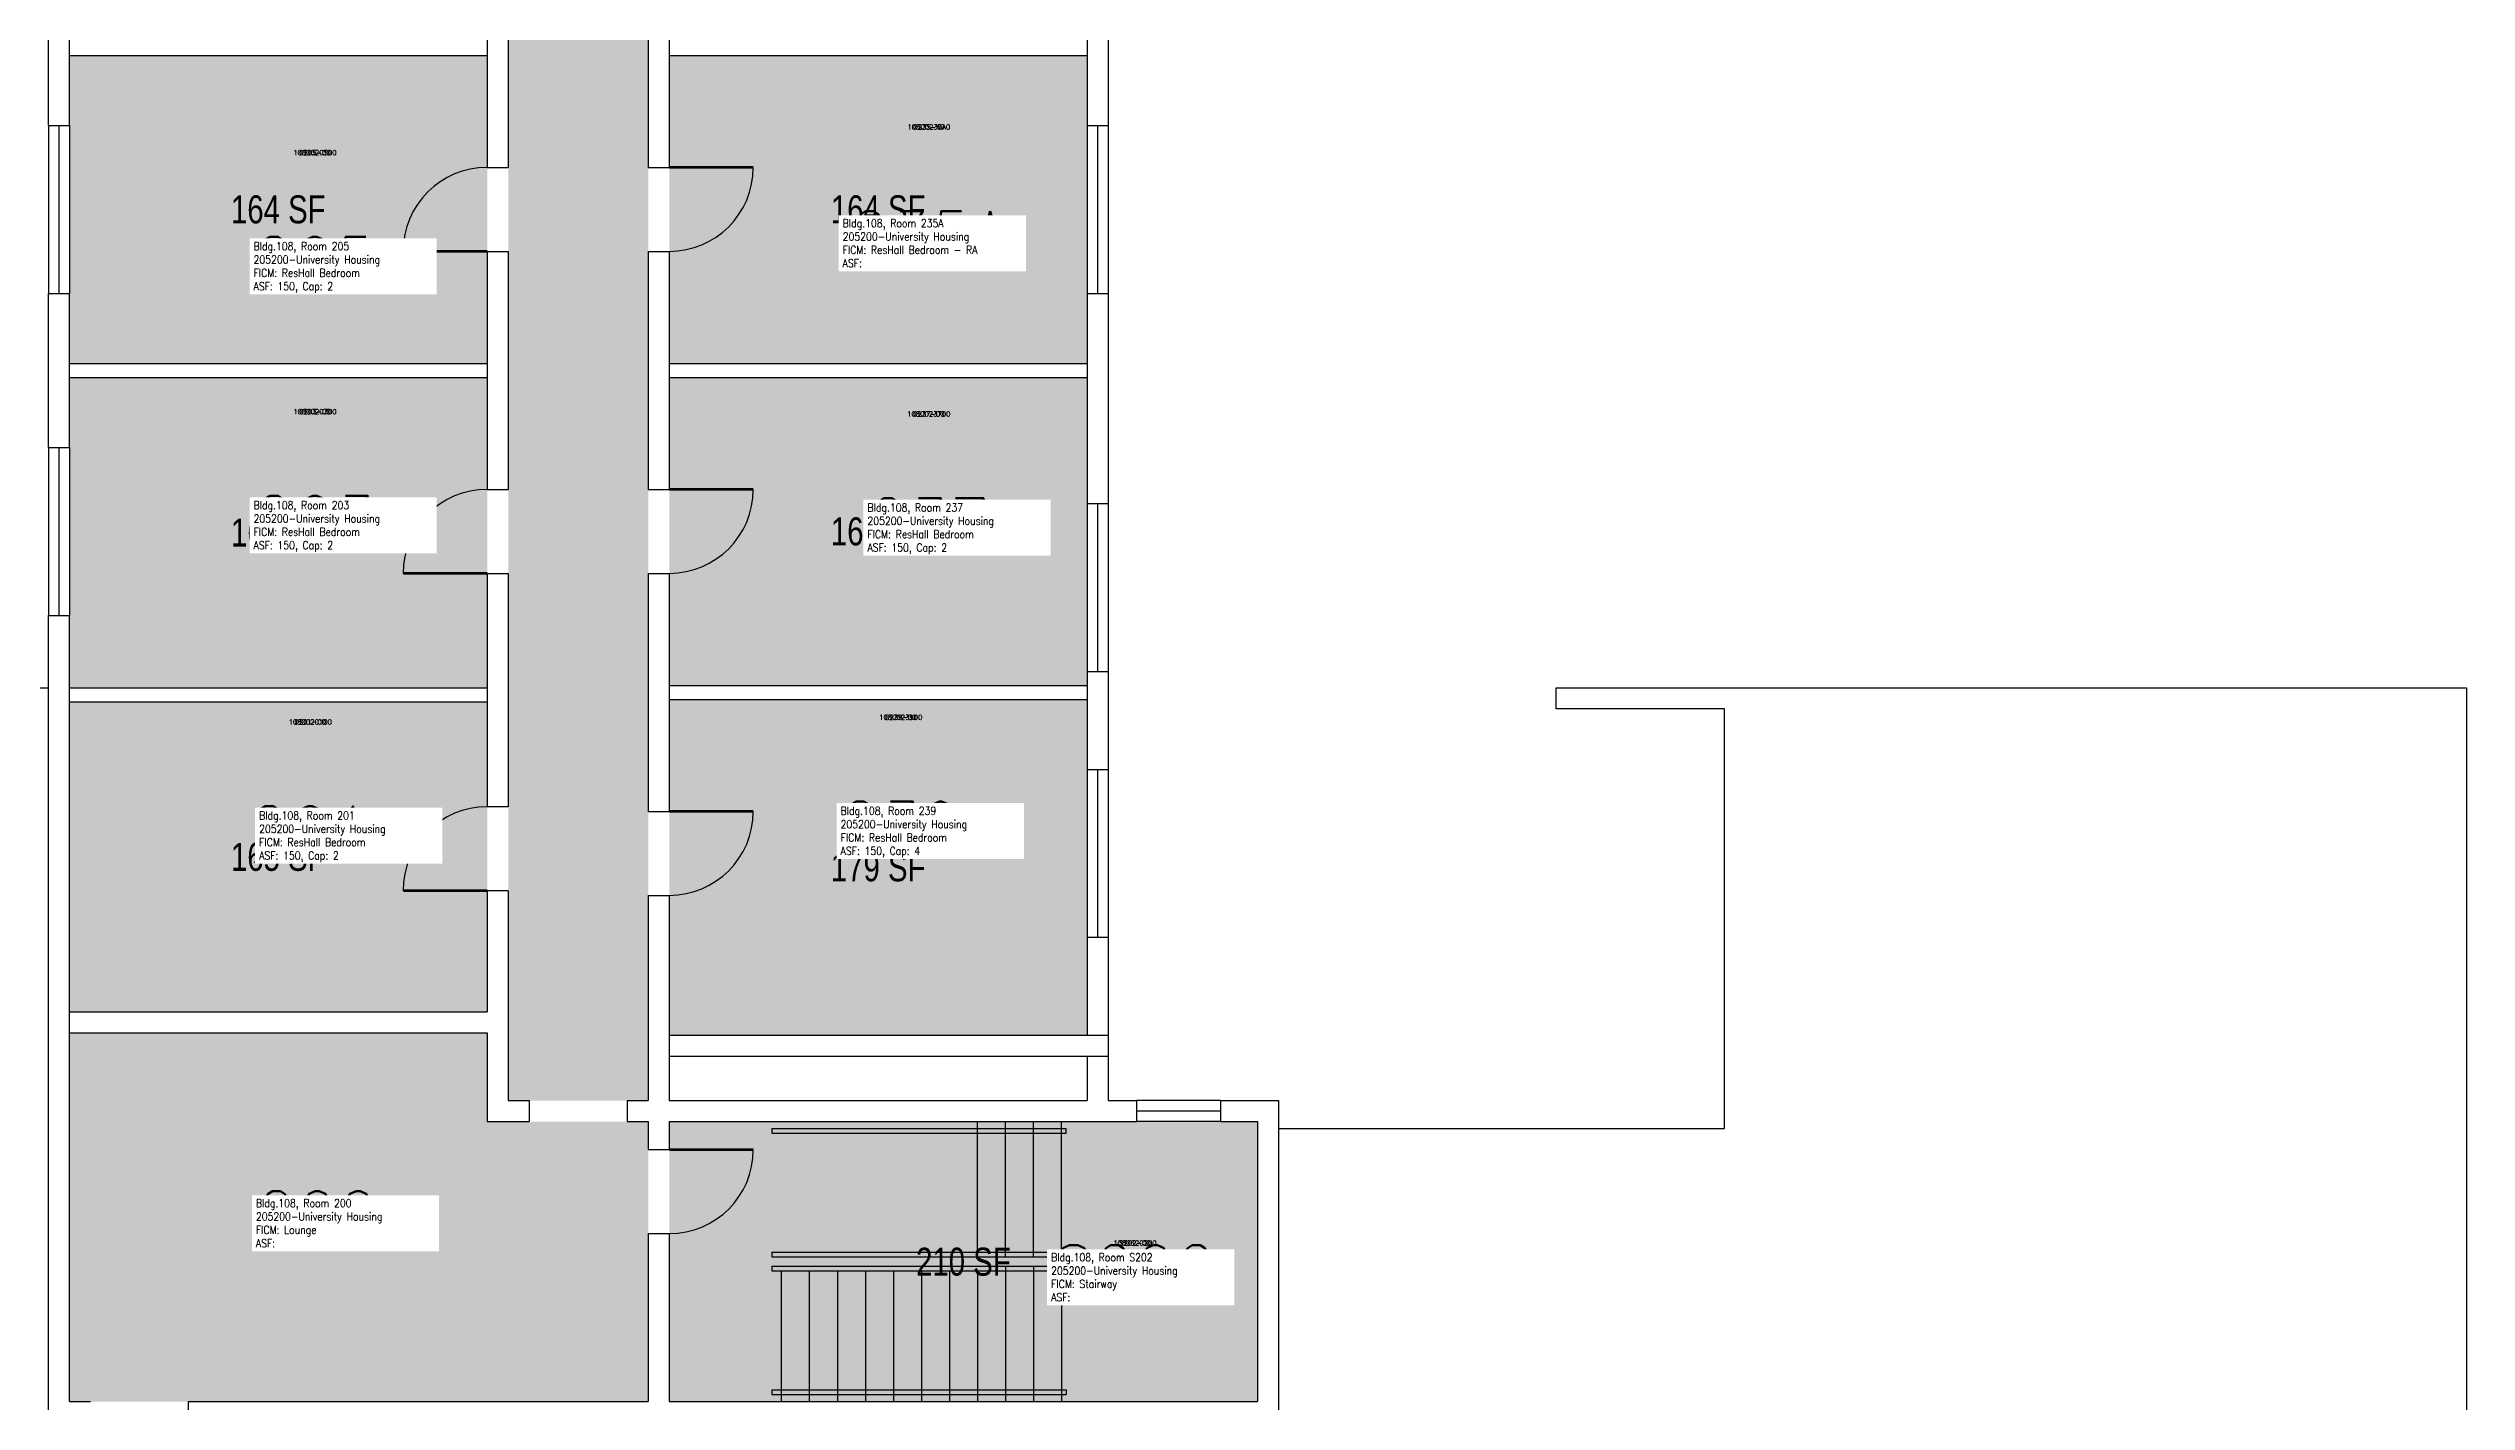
# Model space of a CAD drawing. Header units: inches. Extents: x -394 to 1224, y 0 to 3729.
# Drawn here: x 188 to 1224, y 1785 to 2365 of the extents above; entities that cross this region are included whole.
import ezdxf
from ezdxf.enums import TextEntityAlignment as Align

# ---------------------------------------------------------------- set-up
doc = ezdxf.new("R2010")
doc.units = ezdxf.units.IN
doc.header["$LTSCALE"] = 0.25
doc.header["$MEASUREMENT"] = 0
for name, color, linetype in [('A-DOOR', 2, 'CONTINUOUS'), ('A-FLOR', 3, 'CONTINUOUS'), ('A-GLAZ', 1, 'CONTINUOUS'), ('A-GLAZ-SILL', 2, 'CONTINUOUS'), ('A-IDEN-RNUM', 7, 'CONTINUOUS'), ('A-IDEN-SNUM', 4, 'CONTINUOUS'), ('A-IDEN-VNUM', 4, 'CONTINUOUS'), ('A-ROOF', 2, 'CONTINUOUS'), ('A-WALL', 5, 'CONTINUOUS'), ('AREA-TEXT', 3, 'CONTINUOUS'), ('Rooms-Category-Color', 7, 'CONTINUOUS'), ('Rooms-College-Color', 7, 'CONTINUOUS'), ('Rooms-Department-Color', 7, 'CONTINUOUS'), ('Rooms-Division-Color', 7, 'CONTINUOUS'), ('Rooms-Information', 7, 'CONTINUOUS')]:
    doc.layers.add(name, color=color, linetype=linetype)
doc.styles.add('AREA', font='arial.ttf', dxfattribs={"width": 0.75, "height": 24})
doc.styles.add('ROOMSNUMBER', font='SIMPLEX.shx', dxfattribs={"height": 0.18})
doc.styles.add('ROOMVNUMBER', font='simplex.shx', dxfattribs={"width": 0.85})

msp = doc.modelspace()

# ---------------------------------------------------------------- hatches: boundary and pattern name
at = {"layer": 'Rooms-Category-Color', "true_color": 0xadadad}
for points in [[(445, 1914), (445, 1943), (445, 2885), (457, 2885), (457, 2914), (445, 2914), (445, 3720), (385, 3720), (385, 1914), (445, 1914)], [(706, 1905), (454, 1905), (454, 1785), (706, 1785)]]:
    msp.add_hatch(color=253, dxfattribs=at).paths.add_polyline_path(points)
at = {"layer": 'Rooms-Category-Color', "true_color": 0x728ef3}
for points in [[(376, 2362), (197, 2362), (197, 2332), (197, 2260), (197, 2230), (376, 2230)], [(633, 2362), (454, 2362), (454, 2230), (633, 2230)], [(376, 2224), (197, 2224), (197, 2194), (197, 2122), (197, 2091), (376, 2091)], [(633, 2194), (633, 2224), (454, 2224), (454, 2092), (633, 2092), (633, 2122)], [(376, 2085), (197, 2085), (197, 2055), (197, 1983), (197, 1952), (376, 1952)], [(633, 2056), (633, 2086), (454, 2086), (454, 1942), (633, 1942), (633, 1984)], [(376, 1943), (197, 1943), (197, 1785), (445, 1785), (445, 1893), (445, 1893), (445, 1905), (376, 1905)]]:
    msp.add_hatch(color=171, dxfattribs=at).paths.add_polyline_path(points)
at = {"layer": 'Rooms-College-Color', "true_color": 0xadadad}
for points in [[(445, 1914), (445, 1943), (445, 2885), (457, 2885), (457, 2914), (445, 2914), (445, 3720), (385, 3720), (385, 1914), (445, 1914)], [(376, 2362), (197, 2362), (197, 2332), (197, 2260), (197, 2230), (376, 2230)], [(633, 2362), (454, 2362), (454, 2230), (633, 2230)], [(376, 2224), (197, 2224), (197, 2194), (197, 2122), (197, 2091), (376, 2091)], [(633, 2194), (633, 2224), (454, 2224), (454, 2092), (633, 2092), (633, 2122)], [(376, 2085), (197, 2085), (197, 2055), (197, 1983), (197, 1952), (376, 1952)], [(633, 2056), (633, 2086), (454, 2086), (454, 1942), (633, 1942), (633, 1984)], [(376, 1943), (197, 1943), (197, 1785), (445, 1785), (445, 1893), (445, 1893), (445, 1905), (376, 1905)], [(706, 1905), (454, 1905), (454, 1785), (706, 1785)]]:
    msp.add_hatch(color=253, dxfattribs=at).paths.add_polyline_path(points)
at = {"layer": 'Rooms-Department-Color', "true_color": 0xacacac}
for points in [[(445, 1914), (445, 1943), (445, 2885), (457, 2885), (457, 2914), (445, 2914), (445, 3720), (385, 3720), (385, 1914), (445, 1914)], [(706, 1905), (454, 1905), (454, 1785), (706, 1785)]]:
    msp.add_hatch(color=253, dxfattribs=at).paths.add_polyline_path(points)
at = {"layer": 'Rooms-Department-Color', "true_color": 0x604aed}
for points in [[(376, 2362), (197, 2362), (197, 2332), (197, 2260), (197, 2230), (376, 2230)], [(633, 2362), (454, 2362), (454, 2230), (633, 2230)], [(376, 2224), (197, 2224), (197, 2194), (197, 2122), (197, 2091), (376, 2091)], [(633, 2194), (633, 2224), (454, 2224), (454, 2092), (633, 2092), (633, 2122)], [(376, 2085), (197, 2085), (197, 2055), (197, 1983), (197, 1952), (376, 1952)], [(633, 2056), (633, 2086), (454, 2086), (454, 1942), (633, 1942), (633, 1984)], [(376, 1943), (197, 1943), (197, 1785), (445, 1785), (445, 1893), (445, 1893), (445, 1905), (376, 1905)]]:
    msp.add_hatch(color=173, dxfattribs=at).paths.add_polyline_path(points)
at = {"layer": 'Rooms-Division-Color', "true_color": 0xadadad}
for points in [[(445, 1914), (445, 1943), (445, 2885), (457, 2885), (457, 2914), (445, 2914), (445, 3720), (385, 3720), (385, 1914), (445, 1914)], [(706, 1905), (454, 1905), (454, 1785), (706, 1785)]]:
    msp.add_hatch(color=253, dxfattribs=at).paths.add_polyline_path(points)
at = {"layer": 'Rooms-Division-Color', "true_color": 0x604aed}
for points in [[(376, 2362), (197, 2362), (197, 2332), (197, 2260), (197, 2230), (376, 2230)], [(633, 2362), (454, 2362), (454, 2230), (633, 2230)], [(376, 2224), (197, 2224), (197, 2194), (197, 2122), (197, 2091), (376, 2091)], [(633, 2194), (633, 2224), (454, 2224), (454, 2092), (633, 2092), (633, 2122)], [(376, 2085), (197, 2085), (197, 2055), (197, 1983), (197, 1952), (376, 1952)], [(633, 2056), (633, 2086), (454, 2086), (454, 1942), (633, 1942), (633, 1984)], [(376, 1943), (197, 1943), (197, 1785), (445, 1785), (445, 1893), (445, 1893), (445, 1905), (376, 1905)]]:
    msp.add_hatch(color=173, dxfattribs=at).paths.add_polyline_path(points)

# ---------------------------------------------------------------- linework, layer by layer
at = {"layer": 'A-DOOR', "const_width": 1.2}
for points in [[(454, 2314), (490, 2314)], [(376, 2278), (340, 2278)], [(454, 2176), (490, 2176)], [(376, 2140), (340, 2140)], [(454, 2038), (490, 2038)], [(376, 2004), (340, 2004)], [(454, 1893), (490, 1893)]]:
    msp.add_lwpolyline(points, dxfattribs=at)
at = {"layer": 'A-DOOR'}
for centre, start, end in [((376, 2278), 90, 180), ((454, 2314), 270, 360), ((376, 2140), 90, 180), ((454, 2176), 270, 360), ((376, 2004), 90, 180), ((454, 2038), 270, 360), ((454, 1893), 270, 360)]:
    msp.add_arc(centre, 36, start, end, dxfattribs=at)
at = {"layer": 'A-FLOR'}
for p, q in [((498, 1902), (624, 1902)), ((498, 1902), (498, 1900)), ((498, 1900), (624, 1900)), ((586, 1849), (586, 1905)), ((598, 1847), (598, 1905)), ((610, 1847), (610, 1905)), ((622, 1847), (622, 1905)), ((624, 1900), (624, 1902)), ((498, 1849), (624, 1849)), ((498, 1849), (498, 1847)), ((498, 1847), (622, 1847)), ((622, 1847), (622, 1843)), ((624, 1849), (624, 1841)), ((498, 1843), (622, 1843)), ((498, 1843), (498, 1841)), ((498, 1841), (624, 1841)), ((502, 1841), (502, 1785)), ((502, 1841), (592.1, 1841)), ((514, 1841), (514, 1785)), ((526, 1841), (526, 1785)), ((538, 1841), (538, 1785)), ((550, 1841), (550, 1785)), ((562, 1841), (562, 1785)), ((574, 1841), (574, 1785)), ((586, 1841), (586, 1785)), ((598, 1843), (598, 1785)), ((610, 1843), (610, 1785)), ((622, 1843), (622, 1785)), ((498, 1790), (624, 1790)), ((498, 1790), (498, 1788)), ((498, 1788), (624, 1788)), ((624, 1790), (624, 1788))]:
    msp.add_line(p, q, dxfattribs=at)
at = {"layer": 'A-GLAZ'}
for p, q in [((192.5, 2332), (192.5, 2260)), ((637.5, 2332), (637.5, 2260)), ((637.5, 2332), (637.5, 2260)), ((192.5, 2194), (192.5, 2122)), ((637.5, 2170), (637.5, 2098)), ((637.5, 2056), (637.5, 1984)), ((690.1, 1909.5), (654.1, 1909.5))]:
    msp.add_line(p, q, dxfattribs=at)
at = {"layer": 'A-GLAZ-SILL'}
for p, q in [((188, 2332), (188, 2260)), ((197, 2332), (197, 2260)), ((633, 2332), (633, 2260)), ((633, 2332), (633, 2260)), ((642, 2332), (642, 2260)), ((642, 2332), (642, 2260)), ((188, 2194), (188, 2122)), ((197, 2194), (197, 2122)), ((633, 2170), (633, 2098)), ((642, 2170), (642, 2098)), ((633, 2056), (633, 1984)), ((642, 2056), (642, 1984)), ((690.1, 1914), (654.1, 1914)), ((690.1, 1905), (654.1, 1905))]:
    msp.add_line(p, q, dxfattribs=at)
at = {"layer": 'A-ROOF'}
for p, q in [((-394, 2091), (188, 2091)), ((834, 2082), (834, 2091)), ((834, 2091), (1224, 2091)), ((1224, 2091), (1224, 1467)), ((906, 2082), (834, 2082)), ((906, 1902), (906, 2082)), ((714.9, 1902), (906, 1902))]:
    msp.add_line(p, q, dxfattribs=at)
at = {"layer": 'A-WALL'}
for p, q in [((376, 2416), (376, 2314)), ((385, 2416), (385, 2314)), ((445, 2416), (445, 2314)), ((454, 2416), (454, 2314)), ((188, 2332), (188, 2398)), ((197, 2332), (197, 2398)), ((633, 2398), (633, 2332)), ((642, 2398), (642, 2332)), ((197, 2362), (376, 2362)), ((454, 2362), (633, 2362)), ((188, 2332), (197, 2332)), ((633, 2332), (642, 2332)), ((633, 2332), (642, 2332)), ((376, 2314), (385, 2314)), ((445, 2314), (454, 2314)), ((376, 2278), (385, 2278)), ((376, 2278), (376, 2176)), ((385, 2278), (385, 2176)), ((445, 2278), (454, 2278)), ((445, 2278), (445, 2176)), ((454, 2278), (454, 2176)), ((188, 2260), (197, 2260)), ((188, 2194), (188, 2260)), ((197, 2194), (197, 2260)), ((633, 2260), (642, 2260)), ((633, 2260), (633, 2170)), ((633, 2260), (642, 2260)), ((642, 2260), (642, 2170)), ((197, 2230), (376, 2230)), ((454, 2230), (633, 2230)), ((197, 2224), (376, 2224)), ((454, 2224), (633, 2224)), ((188, 2194), (197, 2194)), ((376, 2176), (385, 2176)), ((445, 2176), (454, 2176)), ((633, 2170), (642, 2170)), ((376, 2140), (385, 2140)), ((376, 2140), (376, 2040)), ((385, 2140), (385, 2040)), ((445, 2140), (454, 2140)), ((445, 2140), (445, 2038)), ((454, 2140), (454, 2038)), ((188, 2122), (197, 2122)), ((188, 1731.5), (188, 2122)), ((197, 1785), (197, 2122)), ((633, 2098), (642, 2098)), ((633, 2098), (633, 2056)), ((642, 2098), (642, 2056)), ((197, 2091), (376, 2091)), ((197, 2085), (376, 2085)), ((454, 2092), (633, 2092)), ((454, 2086), (633, 2086)), ((633, 2056), (642, 2056)), ((385, 2040), (376, 2040)), ((445, 2038), (454, 2038)), ((385, 2004), (376, 2004)), ((376, 2004), (376, 1952)), ((385, 2004), (385, 1914)), ((445, 2002), (454, 2002)), ((445, 2002), (445, 1914)), ((454, 2002), (454, 1914)), ((633, 1984), (642, 1984)), ((633, 1984), (633, 1942)), ((642, 1984), (642, 1942)), ((197, 1952), (376, 1952)), ((197, 1943), (376, 1943)), ((376, 1943), (376, 1905)), ((454, 1942), (642, 1942)), ((642, 1942), (642, 1932)), ((454, 1933), (642, 1933)), ((454, 1933), (633, 1933)), ((633, 1933), (633, 1914)), ((642, 1933), (642, 1914)), ((385, 1914), (394, 1914)), ((394, 1914), (394, 1905)), ((436, 1914), (436, 1905)), ((436, 1914), (445, 1914)), ((454, 1914), (633, 1914)), ((642, 1914), (654.1, 1914)), ((654.1, 1914), (654.1, 1905)), ((690.1, 1914), (690.1, 1905)), ((690.1, 1914), (715, 1914)), ((715, 1914), (715, 1776)), ((376, 1905), (394, 1905)), ((436, 1905), (445, 1905)), ((445, 1905), (445, 1893)), ((454, 1905), (654.1, 1905)), ((454, 1905), (454, 1893)), ((690.1, 1905), (706, 1905)), ((706, 1905), (706, 1785)), ((445, 1893), (454, 1893)), ((445, 1857), (454, 1857)), ((445, 1857), (445, 1785)), ((454, 1857), (454, 1785)), ((197, 1785), (206, 1785)), ((248, 1776), (248, 1785)), ((248, 1785), (445, 1785)), ((454, 1785), (706, 1785))]:
    msp.add_line(p, q, dxfattribs=at)

# ---------------------------------------------------------------- texts
at = {"layer": 'A-IDEN-RNUM', "style": 'ROOMSNUMBER'}
for s, p in [('0235-A0', (565.2, 2331.3)), ('0205-00', (302.2, 2320.3)), ('0203-00', (302.2, 2209.3)), ('0237-00', (565.2, 2208.3)), ('0201-00', (300.2, 2076.3)), ('0239-00', (553.2, 2078.3)), ('0200-00', (303.2, 1868.4)), ('S202-00', (653.5, 1853))]:
    msp.add_text(s, height=2.16, dxfattribs=at).set_placement(p, align=Align.MIDDLE)
at = {"layer": 'A-IDEN-SNUM', "style": 'ROOMSNUMBER'}
for s, p in [('10800235A0', (565.2, 2331.3)), ('1080020500', (302.2, 2320.3)), ('1080020300', (302.2, 2209.3)), ('1080023700', (565.2, 2208.3)), ('1080020100', (300.2, 2076.3)), ('1080023900', (553.2, 2078.3)), ('1080020000', (303.2, 1868.4)), ('1080S20200', (653.5, 1853))]:
    msp.add_text(s, height=2.16, dxfattribs=at).set_placement(p, align=Align.MIDDLE)
at = {"layer": 'A-IDEN-VNUM', "style": 'ROOMVNUMBER', "width": 0.85}
for s, p in [('235A', (565.2, 2283.2)), ('205', (302.2, 2272.2)), ('203', (302.2, 2161.2)), ('237', (565.2, 2160.2)), ('239', (553.2, 2030.2)), ('201', (300.2, 2028.2)), ('200', (303.2, 1863.2)), ('S202', (653.5, 1840))]:
    msp.add_text(s, height=24, dxfattribs=at).set_placement(p, align=Align.MIDDLE)
at = {"layer": 'AREA-TEXT', "style": 'AREA', "width": 0.75}
for s, p in [('164 SF', (286.5, 2296)), ('164 SF', (543.5, 2296)), ('165 SF', (286.5, 2157.5)), ('164 SF', (543.5, 2158)), ('165 SF', (286.5, 2018.5)), ('179 SF', (543.5, 2014)), ('254 SF', (321, 1864)), ('210 SF', (580, 1845))]:
    msp.add_text(s, height=12, dxfattribs=at).set_placement(p, align=Align.MIDDLE_CENTER)

# ---------------------------------------------------------------- next in the draw order: texts
at = {"layer": 'Rooms-Information', "char_height": 3.429, "width": 76.8, "attachment_point": 7, "style": 'ROOMVNUMBER', "bg_fill": 3, "box_fill_scale": 1.5, "bg_fill_color": 256, "bg_fill_true_color": 13158600, "bg_fill_transparency": 0}
for s, insert in [('Bldg.108, Room 235A^M^J205200-University Housing^M^JFICM: ResHall Bedroom - RA^M^JASF: ', (528.3, 2271.2)), ('Bldg.108, Room 205^M^J205200-University Housing^M^JFICM: ResHall Bedroom^M^JASF: 150, Cap: 2', (275.9, 2260.2)), ('Bldg.108, Room 203^M^J205200-University Housing^M^JFICM: ResHall Bedroom^M^JASF: 150, Cap: 2', (275.9, 2149.2)), ('Bldg.108, Room 237^M^J205200-University Housing^M^JFICM: ResHall Bedroom^M^JASF: 150, Cap: 2', (538.9, 2148.2)), ('Bldg.108, Room 239^M^J205200-University Housing^M^JFICM: ResHall Bedroom^M^JASF: 150, Cap: 4', (527.4, 2018.2)), ('Bldg.108, Room 201^M^J205200-University Housing^M^JFICM: ResHall Bedroom^M^JASF: 150, Cap: 2', (278.3, 2016.2)), ('Bldg.108, Room 200^M^J205200-University Housing^M^JFICM: Lounge^M^JASF: ', (276.9, 1851.2)), ('Bldg.108, Room S202^M^J205200-University Housing^M^JFICM: Stairway^M^JASF: ', (617.6, 1828))]:
    msp.add_mtext(s, dxfattribs=dict(at, insert=insert))

doc.saveas('drawing.dxf')
